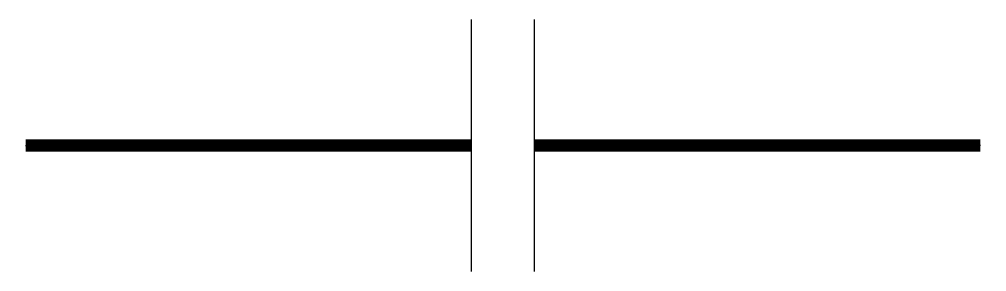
# Model space of a CAD drawing. Extents: x -100589 to -99207, y -151334 to -150974.
import ezdxf

# ---------------------------------------------------------------- set-up
doc = ezdxf.new("R2010")
doc.units = 0
doc.header["$LTSCALE"] = 1000
doc.header["$MEASUREMENT"] = 0
doc.layers.add('TEXT', color=4, linetype='CONTINUOUS')

msp = doc.modelspace()

# ---------------------------------------------------------------- linework, layer by layer
at = {"layer": 'TEXT'}
for p, q in [((-99942.8, -151333.8), (-99942.8, -150973.8)), ((-99852.8, -151333.8), (-99852.8, -150973.8)), ((-100579.7, -151153.8), (-99942.8, -151153.8)), ((-99215.9, -151153.8), (-99852.8, -151153.8))]:
    msp.add_line(p, q, dxfattribs=at)
at = {"layer": 'TEXT', "const_width": 18}
for points in [[(-100579.7, -151153.8), (-99942.8, -151153.8)], [(-99215.9, -151153.8), (-99852.8, -151153.8)]]:
    msp.add_lwpolyline(points, dxfattribs=at)

doc.saveas('drawing.dxf')
